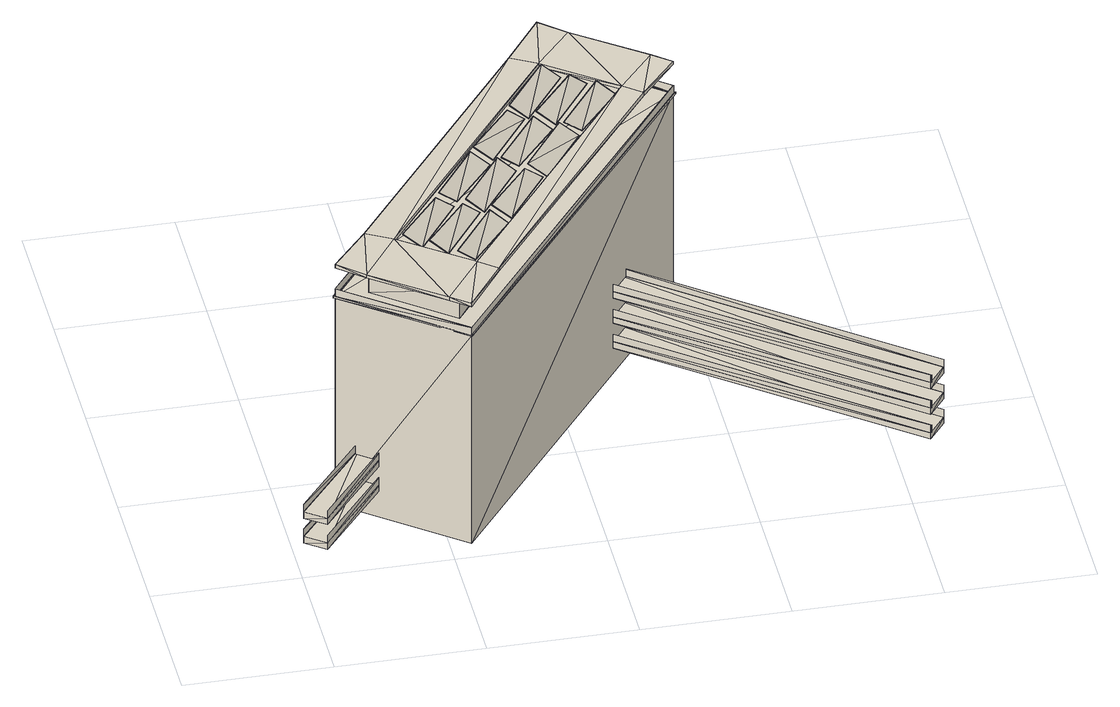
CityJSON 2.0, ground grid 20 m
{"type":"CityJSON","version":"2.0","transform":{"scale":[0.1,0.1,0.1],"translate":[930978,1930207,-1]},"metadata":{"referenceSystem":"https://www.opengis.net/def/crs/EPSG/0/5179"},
"CityObjects":{
"building1":{"type":"Building","geometry":[{"type":"MultiSurface","lod":"3","boundaries":[[[0,1,2]],[[3,2,1]],[[4,5,6]],[[7,6,5]],[[8,9,10]],[[11,10,9]],[[12,13,14]],[[15,14,13]],[[16,17,18]],[[19,18,17]],[[17,16,19]],[[18,19,16]],[[20,4,21]],[[6,21,4]],[[22,7,23]],[[5,23,7]],[[24,12,25]],[[14,25,12]],[[26,15,27]],[[13,27,15]],[[18,19,3]],[[2,3,19]],[[17,16,11]],[[10,11,16]],[[28,29,0]],[[1,0,29]],[[30,31,8]],[[9,8,31]],[[23,0,22]],[[2,22,0]],[[25,3,24]],[[1,24,3]],[[27,8,26]],[[10,26,8]],[[21,11,20]],[[9,20,11]],[[15,16,14]],[[18,14,16]],[[7,19,6]],[[17,6,19]],[[4,31,5]],[[28,5,31]],[[12,29,13]],[[30,13,29]],[[14,18,25]],[[3,25,18]],[[22,2,7]],[[19,7,2]],[[6,17,21]],[[11,21,17]],[[26,10,15]],[[16,15,10]],[[5,28,23]],[[0,23,28]],[[24,1,12]],[[29,12,1]],[[13,30,27]],[[8,27,30]],[[20,9,4]],[[31,4,9]],[[28,19,29]],[[18,29,19]],[[31,17,28]],[[19,28,17]],[[30,16,31]],[[17,31,16]],[[29,18,30]],[[16,30,18]],[[32,33,34]],[[35,34,33]],[[34,35,36]],[[37,36,35]],[[36,37,38]],[[39,38,37]],[[38,39,32]],[[33,32,39]],[[33,39,35]],[[37,35,39]],[[32,34,38]],[[36,38,34]],[[40,41,42]],[[43,42,41]],[[44,45,40]],[[41,40,45]],[[46,47,44]],[[45,44,47]],[[42,43,46]],[[47,46,43]],[[40,48,41]],[[49,41,48]],[[48,46,49]],[[47,49,46]],[[49,43,41]],[[42,48,40]],[[43,49,47]],[[48,42,46]],[[50,47,45]],[[43,49,50]],[[47,50,49]],[[50,47,43]],[[51,52,53]],[[54,53,52]],[[55,51,56]],[[53,56,51]],[[57,55,58]],[[56,58,55]],[[52,57,54]],[[58,54,57]],[[53,54,59]],[[56,53,60]],[[59,60,53]],[[58,56,60]],[[54,58,59]],[[60,59,58]],[[61,62,59]],[[60,59,63]],[[62,63,59]],[[63,64,60]],[[59,60,61]],[[64,61,60]],[[62,61,51]],[[52,51,61]],[[63,62,55]],[[51,55,62]],[[64,63,57]],[[55,57,63]],[[61,64,52]],[[57,52,64]],[[48,65,40]],[[66,40,65]],[[40,66,44]],[[67,44,66]],[[44,67,46]],[[68,46,67]],[[46,68,48]],[[65,48,68]],[[66,65,67]],[[68,67,65]],[[40,44,48]],[[46,48,44]],[[69,70,71]],[[72,71,70]],[[73,74,75]],[[76,75,74]],[[77,78,79]],[[80,79,78]],[[81,82,83]],[[84,83,82]],[[85,86,87]],[[88,87,86]],[[71,89,69]],[[90,69,89]],[[69,90,70]],[[91,70,90]],[[70,91,72]],[[92,72,91]],[[72,92,71]],[[89,71,92]],[[75,93,73]],[[94,73,93]],[[73,94,74]],[[95,74,94]],[[74,95,76]],[[96,76,95]],[[76,96,75]],[[93,75,96]],[[90,89,91]],[[92,91,89]],[[94,93,95]],[[96,95,93]],[[79,97,77]],[[98,77,97]],[[77,98,78]],[[99,78,98]],[[78,99,80]],[[100,80,99]],[[80,100,79]],[[97,79,100]],[[83,101,81]],[[102,81,101]],[[81,102,82]],[[103,82,102]],[[82,103,84]],[[104,84,103]],[[84,104,83]],[[101,83,104]],[[98,97,99]],[[100,99,97]],[[102,101,103]],[[104,103,101]],[[87,105,85]],[[106,85,105]],[[85,106,86]],[[107,86,106]],[[86,107,88]],[[108,88,107]],[[88,108,87]],[[105,87,108]],[[106,105,107]],[[108,107,105]],[[109,110,111]],[[112,111,110]],[[113,114,109]],[[110,109,114]],[[115,116,113]],[[114,113,116]],[[111,112,115]],[[116,115,112]],[[117,118,119]],[[120,119,118]],[[121,122,117]],[[118,117,122]],[[123,124,121]],[[122,121,124]],[[119,120,123]],[[124,123,120]],[[125,126,127]],[[128,127,126]],[[129,130,125]],[[126,125,130]],[[131,132,129]],[[130,129,132]],[[127,128,131]],[[132,131,128]],[[133,134,135]],[[136,135,134]],[[137,138,133]],[[134,133,138]],[[139,140,137]],[[138,137,140]],[[135,136,139]],[[140,139,136]],[[141,142,143]],[[144,143,142]],[[145,146,141]],[[142,141,146]],[[147,148,145]],[[146,145,148]],[[143,144,147]],[[148,147,144]],[[149,150,151]],[[152,151,150]],[[153,154,149]],[[150,149,154]],[[155,156,153]],[[154,153,156]],[[151,152,155]],[[156,155,152]],[[157,158,159]],[[160,159,158]],[[161,162,157]],[[158,157,162]],[[163,164,161]],[[162,161,164]],[[159,160,163]],[[164,163,160]],[[165,166,167]],[[168,167,166]],[[169,170,165]],[[166,165,170]],[[171,172,169]],[[170,169,172]],[[167,168,171]],[[172,171,168]],[[173,174,175]],[[176,175,174]],[[177,178,173]],[[174,173,178]],[[179,180,177]],[[178,177,180]],[[175,176,179]],[[180,179,176]],[[115,113,111]],[[109,111,113]],[[117,119,121]],[[123,121,119]],[[131,129,127]],[[125,127,129]],[[135,139,133]],[[137,133,139]],[[143,147,141]],[[145,141,147]],[[155,153,151]],[[149,151,153]],[[157,159,161]],[[163,161,159]],[[171,169,167]],[[165,167,169]],[[173,175,177]],[[179,177,175]],[[116,112,114]],[[110,114,112]],[[118,122,120]],[[124,120,122]],[[132,128,130]],[[126,130,128]],[[136,134,140]],[[138,140,134]],[[144,142,148]],[[146,148,142]],[[156,152,154]],[[150,154,152]],[[158,162,160]],[[164,160,162]],[[172,168,170]],[[166,170,168]],[[174,178,176]],[[180,176,178]],[[181,182,183]],[[184,183,182]],[[185,186,181]],[[182,181,186]],[[187,188,185]],[[186,185,188]],[[183,184,187]],[[188,187,184]],[[189,190,191]],[[192,191,190]],[[193,194,189]],[[190,189,194]],[[195,196,193]],[[194,193,196]],[[191,192,195]],[[196,195,192]],[[197,198,199]],[[200,199,198]],[[201,202,197]],[[198,197,202]],[[203,204,201]],[[202,201,204]],[[199,200,203]],[[204,203,200]],[[187,185,183]],[[181,183,185]],[[189,191,193]],[[195,193,191]],[[203,201,199]],[[197,199,201]],[[188,184,186]],[[182,186,184]],[[190,194,192]],[[196,192,194]],[[204,200,202]],[[198,202,200]],[[205,71,206]],[[69,206,71]],[[207,76,208]],[[75,208,76]],[[209,73,210]],[[74,210,73]],[[211,70,212]],[[72,212,70]],[[209,213,73]],[[214,73,213]],[[214,74,73]],[[213,210,214]],[[74,214,210]],[[210,213,209]],[[215,79,216]],[[77,216,79]],[[217,84,218]],[[83,218,84]],[[219,81,220]],[[82,220,81]],[[221,78,222]],[[80,222,78]],[[219,223,81]],[[224,81,223]],[[224,82,81]],[[223,220,224]],[[82,224,220]],[[220,223,219]],[[225,88,226]],[[87,226,88]],[[227,85,228]],[[86,228,85]],[[227,229,85]],[[230,85,229]],[[230,86,85]],[[229,228,230]],[[86,230,228]],[[228,229,227]]]}]}
},
"vertices":[
[471,590,388],[565,520,388],[471,590,383],[565,520,383],[125,210,388],[385,550,388],[125,210,383],[385,550,383],[203,50,388],[109,120,388],[203,50,383],[109,120,383],[539,440,388],[279,100,388],[539,440,383],[279,100,383],[254,120,383],[160,190,383],[514,460,383],[420,530,383],[74,150,388],[74,150,383],[436,620,383],[436,620,388],[590,500,388],[590,500,383],[228,30,383],[228,30,388],[420,530,388],[514,460,388],[254,120,388],[160,190,388],[547,500,383],[547,500,338],[443,580,383],[443,580,338],[118,150,383],[118,150,338],[221,70,383],[221,70,338],[436,620,338],[436,620,350],[591,500,338],[591,500,350],[74,150,338],[74,150,350],[228,30,338],[228,30,350],[590,500,338],[590,500,350],[229,30,350],[229,30,339],[228,30,339],[72,150,339],[76,150,339],[229,30,336],[72,150,336],[228,30,336],[76,150,336],[436,620,339],[436,620,336],[588,500,339],[593,500,339],[593,500,336],[588,500,336],[590,500,10],[436,620,10],[74,150,10],[228,30,10],[6,20,60],[33,0,60],[103,140,60],[130,120,60],[455,380,60],[840,80,60],[478,410,60],[863,110,60],[6,20,99],[33,0,99],[103,140,99],[130,120,99],[455,380,99],[840,80,99],[478,410,99],[863,110,99],[455,380,139],[840,80,139],[478,410,139],[863,110,139],[103,140,50],[6,20,50],[33,0,50],[130,120,50],[478,410,50],[455,380,50],[840,80,50],[863,110,50],[103,140,89],[6,20,89],[33,0,89],[130,120,89],[478,410,89],[455,380,89],[840,80,89],[863,110,89],[478,410,129],[455,380,129],[840,80,129],[863,110,129],[235,270,393],[235,270,394],[293,350,393],[293,350,394],[257,260,383],[257,260,384],[315,330,383],[315,330,384],[296,230,393],[296,230,394],[354,300,393],[354,300,394],[318,210,383],[318,210,384],[376,290,383],[376,290,384],[266,250,393],[266,250,394],[324,330,393],[324,330,394],[287,230,383],[287,230,384],[345,310,383],[345,310,384],[299,360,393],[299,360,394],[358,430,393],[358,430,394],[321,340,383],[321,340,384],[379,420,383],[379,420,384],[360,310,393],[360,310,394],[418,390,393],[418,390,394],[382,290,383],[382,290,384],[440,370,383],[440,370,384],[329,330,393],[329,330,394],[388,410,393],[388,410,394],[351,320,383],[351,320,384],[409,390,383],[409,390,384],[363,440,393],[363,440,394],[421,520,393],[421,520,394],[384,420,383],[384,420,384],[443,500,383],[443,500,384],[424,390,393],[424,390,394],[483,470,393],[483,470,394],[446,380,383],[446,380,384],[504,450,383],[504,450,384],[394,420,393],[394,420,394],[452,490,393],[452,490,394],[415,400,383],[415,400,384],[473,480,383],[473,480,384],[171,190,393],[171,190,394],[229,260,393],[229,260,394],[193,170,383],[193,170,384],[251,250,383],[251,250,384],[233,140,393],[233,140,394],[291,220,393],[291,220,394],[254,130,383],[254,130,384],[312,200,383],[312,200,384],[202,170,393],[202,170,394],[260,240,393],[260,240,394],[223,150,383],[223,150,384],[281,230,383],[281,230,384],[103,140,72],[6,20,72],[863,110,72],[478,410,72],[455,380,72],[840,80,72],[33,0,72],[130,120,72],[841,80,72],[841,80,60],[103,140,111],[6,20,111],[863,110,111],[478,410,111],[455,380,111],[840,80,111],[33,0,111],[130,120,111],[841,80,111],[841,80,99],[863,110,151],[478,410,151],[455,380,151],[840,80,151],[841,80,151],[841,80,139]
]}
